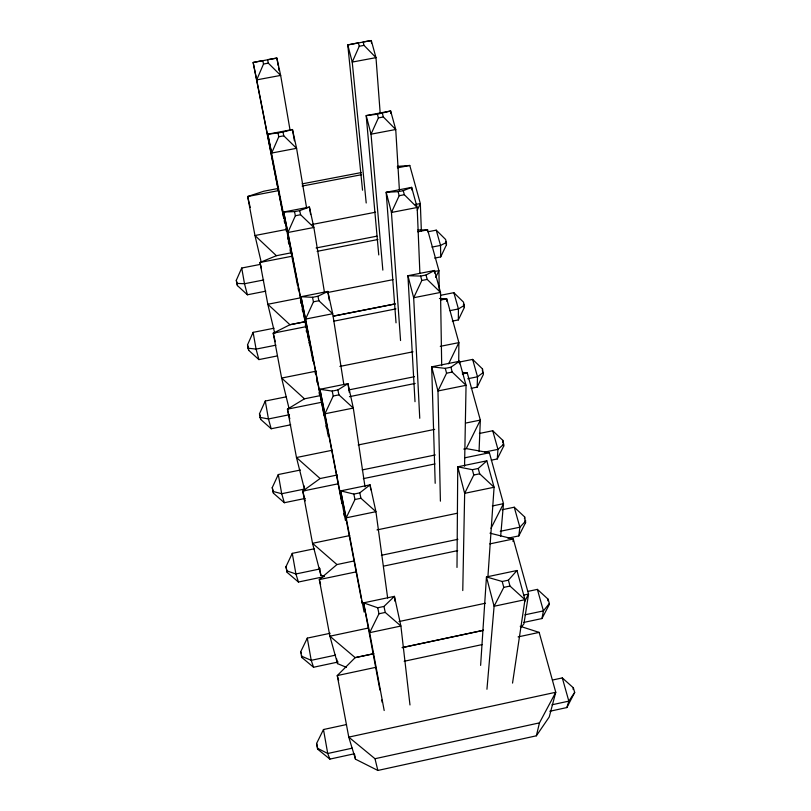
<?xml version="1.0" encoding="UTF-8"?>
<svg xmlns="http://www.w3.org/2000/svg" width="811" height="811" viewBox="0 0 811 811"><rect width="100%" height="100%" fill="white"/><g stroke="black" fill="none" stroke-linecap="round" stroke-linejoin="round"><path stroke-width="1.22" d="M452.325 321.115L458.347 319.919L458.428 308.95L453.846 292.68L440.505 295.316M456.998 567.436L457.749 466.812L486.823 460.83L494.081 487.249L487.908 576.844M458.722 361.605L458.874 342.627L446.729 298.833L439.43 298.478M459.431 363.794L459.452 361.27L431.685 366.846L435.193 483.305M458.347 319.919L464.328 307.521L464.358 305.311L463.436 302.077L453.846 292.68M464.561 466.234L466.051 385.296L459.452 361.27L450.906 367.221L445.28 368.356L431.685 366.846L437.97 390.963L440.403 501.157M462.767 590.55L464.662 493.331L457.749 466.812L472.347 469.691L478.237 468.484L486.823 460.83M471.15 388.337L477.162 387.121L477.517 376.78L472.631 359.405L459.31 362.071M479.048 451.352L480.335 420.088L467.268 372.938L462.412 372.391M482.393 371.002L482.484 368.914L472.631 359.405M482.484 368.914L483.376 374.459L477.162 387.121M480.619 665.385L486.458 576.945L516.962 570.508L524.991 599.694L512.542 683.095M491.263 460.182L497.275 458.945L497.954 449.365L492.713 430.742L479.392 433.469M502.698 442.319L502.85 440.373L492.713 430.742M497.275 458.945L503.743 446.009L502.85 440.373M486.945 689.259L494.102 606.253L486.458 576.945L502.202 581.487L508.396 580.179L516.962 570.508M500.64 536.385L503.489 503.651L489.388 452.761L466.274 448.605L463.78 449.081M513.008 541.474L513.282 538.98L489.986 533.172M507.97 538.169L518.817 535.909L519.871 527.201L514.245 507.22L502.1 509.744M524.443 518.726L524.666 516.952L514.245 507.22M518.817 535.909L525.579 522.689L524.666 516.952M523.794 622.422L541.961 618.55L543.431 610.896L537.379 589.384L527.616 591.452M547.81 600.779L548.114 599.207L537.379 589.384M548.114 599.207L549.331 603.485L549.017 605.047L541.961 618.55M354.204 560.928L336.93 564.568L319.311 579.581L329.895 636.199L355.177 657.63L373.689 653.727L355.177 657.63L337.254 675.573L348.771 737.118L355.471 759.177L377.845 770.45L536.345 735.82L539.467 722.875L555.758 692.27L539.163 632.398L520.196 626.295M549.807 711.267L566.879 707.557L568.835 701.13L574.685 692.432L573.367 687.819L562.297 677.915L552.473 680.034M572.961 689.147L573.367 687.819M574.685 692.432L566.879 707.557M283.728 218.149L253.144 62.477L262.774 60.551L263.504 64.039L256.702 79.873L283.982 218.818M306.609 207.991L296.583 148.312L271.655 153.046L278.781 136.755L277.991 132.984L267.802 134.19L297.576 285.523M265.795 291.179L247.396 294.788L237.461 285.624L236.863 283.404L236.315 280.271L241.719 268.025L260.24 264.416M362.547 190.2L347.767 44.919L358.34 42.821L359.253 46.257L352.238 62.072L366.207 202.993M308.646 339.839L283.698 212.006L294.505 211.62L295.366 215.736L287.885 232.504L313.036 361.503M277.24 355.948L258.902 359.597L248.683 350.311L247.517 344.868L253.113 332.358L274.037 328.222M378.757 254.938L366.187 115.608L377.399 114.199L378.392 117.919L371.032 134.18L382.833 270.124M290.723 424.802L271.188 428.755L260.655 419.358L259.469 413.823L265.278 401.039L286.171 396.853M324.147 415.871L301.013 296.714L312.509 297.323L313.451 301.814L305.585 319.078L328.343 436.49M396.032 322.839L386.178 192.278L398.089 191.67L399.174 195.715L391.439 212.462L400.553 340.539M305.098 498.451L284.326 502.719L273.469 493.23L272.253 487.593L278.305 474.536L300.445 470.015M417.239 210.191L420.331 203.551L409.778 165.464L397.309 166.397M341.948 503.509L319.929 389.29L332.206 391.084L333.23 396.001L324.937 413.792L345.456 520.459M324.157 576.641L298.418 582.024L287.206 572.434L285.969 566.707L292.264 553.366L314.486 548.743M415.009 401.688L407.923 275.71L420.635 276.064L421.811 280.484L413.671 297.728L419.753 418.273M434.666 258.101L440.708 256.915L446.466 244.78L446.445 242.469L445.574 239.427L436.237 230.152L427.721 231.814M435.7 277.433L438.923 270.641L427.62 229.848L417.787 229.989M361.219 598.477L340.691 490.868L353.839 494.081L354.975 499.505L346.196 517.834L364.098 612.021M338.197 661.999L313.563 667.25L301.976 657.589L301.479 656.18L300.709 651.76L307.288 638.125L330.168 633.279M448.645 363.774L458.874 342.627L440.282 346.348M445.28 368.356L446.577 373.192L437.97 390.963L466.051 385.296L452.214 372.067L450.906 367.221M379.923 690.009L363.571 602.847L377.713 607.774L378.97 613.765L369.664 632.661L384.181 710.527M353.981 753.855L329.874 759.106L317.902 749.364L317.436 748.229L316.604 743.454L323.477 729.525L346.561 724.537M466.264 448.574L480.335 420.088L465.524 423.099M472.347 469.691L473.776 475.023L464.662 493.331L494.081 487.249L479.676 473.806L478.237 468.484M491.02 528.336L503.489 503.651L492.328 505.973M502.202 581.487L503.783 587.377L494.102 606.253L524.991 599.694L509.987 586.069L508.396 580.179M524.535 601.833L528.549 594.088L513.282 538.98L489.803 543.897M536.345 735.82L549.229 716.985L555.758 692.27L348.771 737.118L374.996 758.721L377.845 770.45M549.331 603.485L543.431 610.896L524.96 614.819M520.895 627.613L523.936 623.852L528.549 594.088L523.612 595.132M525.802 520.915L519.871 527.201L500.275 531.296M377.713 607.774L383.978 606.446L394.42 596.349L400.898 626.031L409.981 704.962M503.905 444.073L497.954 449.365L484.522 452.112M353.839 494.081L359.79 492.865L370.069 484.836L375.929 511.68L387.658 598.042M483.468 372.371L477.517 376.78L467.754 378.757M324.4 576.398L320.882 575.222L312.529 543.309L302.756 491.06L320.071 478.551L337.406 474.962M332.206 391.084L337.883 389.939L347.97 383.654L353.302 408.065L365.001 486.793M464.358 305.311L458.428 308.95L449.872 310.654M420.635 276.064L426.018 275.01L434.493 270.489L440.525 292.426L441.701 365.68M446.445 242.469L440.535 245.419L431.949 247.091M312.509 297.323L317.942 296.258L327.837 291.443L332.703 313.725L343.834 384.596M291.281 252.789L276.389 255.708L260.007 262.46L267.823 304.267L274.807 333.524M398.089 191.67L403.249 190.676L411.653 187.371L417.178 207.484L419.885 273.094M294.505 211.62L299.705 210.617L309.407 207.058L313.867 227.475L324.451 292.295M377.399 114.199L390.649 110.985L395.738 129.496L399.407 190.159M282.978 132.031L292.477 129.537L296.583 148.312L283.779 135.812L282.978 132.031L277.991 132.984M374.996 758.721L539.467 722.875M352.258 748.168L327.725 753.5L317.436 748.229M551.967 704.789L568.835 701.13L562.297 677.915M335.531 655.146L311.221 660.326L301.479 656.18M375.655 667.362L337.254 675.573L338.643 680.409M404.152 661.269L482.19 644.583M518.107 636.899L539.163 632.398M378.97 613.765L385.245 612.437L400.898 626.031L369.664 632.661L363.571 602.847L394.42 596.349L395.028 601.336M503.783 587.377L509.987 586.069M368.143 628.089L329.895 636.199L337.508 663.621L346.388 667.331M398.992 621.55L485.363 603.242M356.374 571.826L319.311 579.581L320.598 584.417M383.552 566.139L457.688 550.618M349.723 535.584L312.529 543.309L336.93 564.537M377.003 529.918L457.607 513.181M381.373 555.292L457.901 539.305M320.071 568.927L295.924 573.975L286.678 570.812M354.975 499.505L360.946 498.268L375.929 511.68L346.196 517.834L340.691 490.868L370.069 484.836L370.769 489.824M473.776 475.023L479.676 473.806M362.193 469.924L435.294 454.951M304.034 489.145L281.701 493.727L272.912 491.415M302.756 491.06L338.603 483.701M363.318 478.632L435 463.922M464.673 457.83L489.388 452.761M332.267 450.237L296.481 457.526L287.439 409.16L304.439 398.83L320.507 395.565M358.178 444.965L434.676 429.384M348.963 389.878L414.502 376.689M333.23 396.001L338.927 394.856L353.302 408.065L324.937 413.792L319.929 389.29L347.97 383.654L349.298 392.412M446.577 373.192L452.214 372.067M322.17 402.165L287.439 409.16L289.831 418.871M349.45 396.67L415.181 383.431M462.311 373.942L467.268 372.938M289.527 414.695L268.451 418.952L260.088 417.391M316.331 371.134L281.63 378.068L273.226 333.169L289.922 324.745L304.764 321.805M339.88 366.42L413.012 351.802M304.764 321.774L289.912 324.714L267.823 304.267L301.297 297.688M395.089 303.922L333.22 316.148L395.099 303.953M306.69 326.549L273.226 333.169L275.294 341.745M333.96 321.146L395.92 308.89M440.535 300.06L446.729 298.833L446.749 301.307M275.933 345.172L256.083 349.105L248.095 348.203M263.717 279.967L244.496 283.728L236.863 283.404M327.34 292.568L393.051 279.653M433.966 271.614L438.923 270.641L439.278 290.845M313.451 301.814L318.895 300.739L332.703 313.725L305.585 319.078L301.013 296.714L327.837 291.443L329.225 300.182M421.811 280.484L427.204 279.42L440.525 292.426L413.671 297.728L407.923 275.71L434.493 270.489L434.554 273.023M316.097 247.963L376.933 236.163M292.284 256.185L260.007 262.46L261.446 268.583M317.121 251.349L377.956 239.509M417.685 231.784L427.62 229.848M295.366 215.736L300.587 214.733L313.867 227.475L287.885 232.504L283.698 212.006L309.407 207.058L310.643 214.54M399.174 195.715L404.344 194.721L417.178 207.484L391.439 212.462L386.178 192.278L411.653 187.371L411.765 189.896M287.297 229.28L254.968 235.525L247.669 196.515L263.747 191.234L278.579 188.395M312.164 224.465L375.574 212.208M415.354 204.514L420.331 203.551L421.365 231.044M302.067 183.894L361.412 172.54M278.609 190.595L247.669 196.515L250.204 207.413M302.118 186.084L361.513 174.71M397.4 167.836L409.778 165.464M278.781 136.755L283.779 135.812M378.392 117.919L383.35 116.977L395.738 129.496L371.032 134.18L366.187 115.608L390.649 110.985L390.811 113.51M263.504 64.039L268.309 63.146L280.657 75.413L290.064 130.186M359.253 46.257L364.027 45.375L375.99 57.642L380.187 113.195M320.061 478.51L296.481 457.526L304.855 490.817M304.439 398.799L281.63 378.068L289.03 408.399M276.379 255.688L254.968 235.525L261.223 262.206M316.604 743.454L317.902 749.364M329.874 759.106L327.725 753.5L323.477 729.525M300.709 651.76L301.216 653.179M313.563 667.25L311.221 660.326L307.288 638.125M285.969 566.707L287.206 572.434M298.418 582.024L295.924 573.975L292.264 553.366M272.253 487.593L273.469 493.23M284.326 502.719L281.701 493.727L278.305 474.536M259.469 413.823L260.037 415.8M445.594 241.739L446.466 244.78M463.405 304.287L464.328 307.521M503.225 444.164L503.743 446.009M525.011 520.703L525.579 522.689M436.237 230.152L440.535 245.419L440.708 256.915M271.188 428.755L268.451 418.952L265.278 401.039M247.517 344.868L248.683 350.311M364.027 45.375L363.095 41.939L371.296 40.55L375.99 57.642L352.238 62.072L347.767 44.919L371.296 40.55L371.489 43.064M382.346 113.256L383.35 116.977M403.249 190.676L404.344 194.721M426.018 275.01L427.204 279.42M236.315 280.271L237.461 285.624M258.902 359.597L256.083 349.105L253.113 332.358M247.396 294.788L244.496 283.728L241.719 268.025M303.071 492.287L305.25 500.843M268.309 63.146L267.569 59.669L276.875 58.068L280.657 75.413L256.702 79.873L253.144 62.477L276.875 58.068L278.163 65.559M299.705 210.617L300.587 214.733M317.942 296.258L318.895 300.739M337.883 389.939L338.927 394.856M359.79 492.865L360.946 498.268M383.978 606.446L385.245 612.437M271.655 153.046L267.802 134.19L292.477 129.537L294.383 140.769M285.928 228.753L286.415 231.226M287.631 237.43L288.128 239.914M290.074 249.839L290.561 252.322M284.215 220.622L284.702 223.096M288.341 241.627L288.828 244.101M314.962 371.428L315.449 373.901M316.655 380.106L317.142 382.589M319.078 392.514L319.564 394.987M309.133 342.323L309.609 344.807M298.063 287.996L298.549 290.47M300.486 300.374L300.952 303.456M302.179 309.042L302.665 311.515M305.331 325.14L305.818 327.614M343.864 513.434L344.34 515.918M326.073 425.805L326.549 428.289M361.686 600.951L362.162 603.425M381.788 699.974L382.255 702.458M304.074 485.87L304.541 488.313M319.504 567.913L320.882 575.222M336.585 658.725L337.508 663.621M354.539 754.22L355.471 759.177M278.599 68.053L279.025 70.557M260.25 416.986L260.655 419.358M301.601 655.379L301.976 657.589M306.305 330.087A16.473 8.992 -10.7 0 1 306.355 331.669M483.468 630.279L402.053 647.634L483.478 630.319"/></g></svg>
